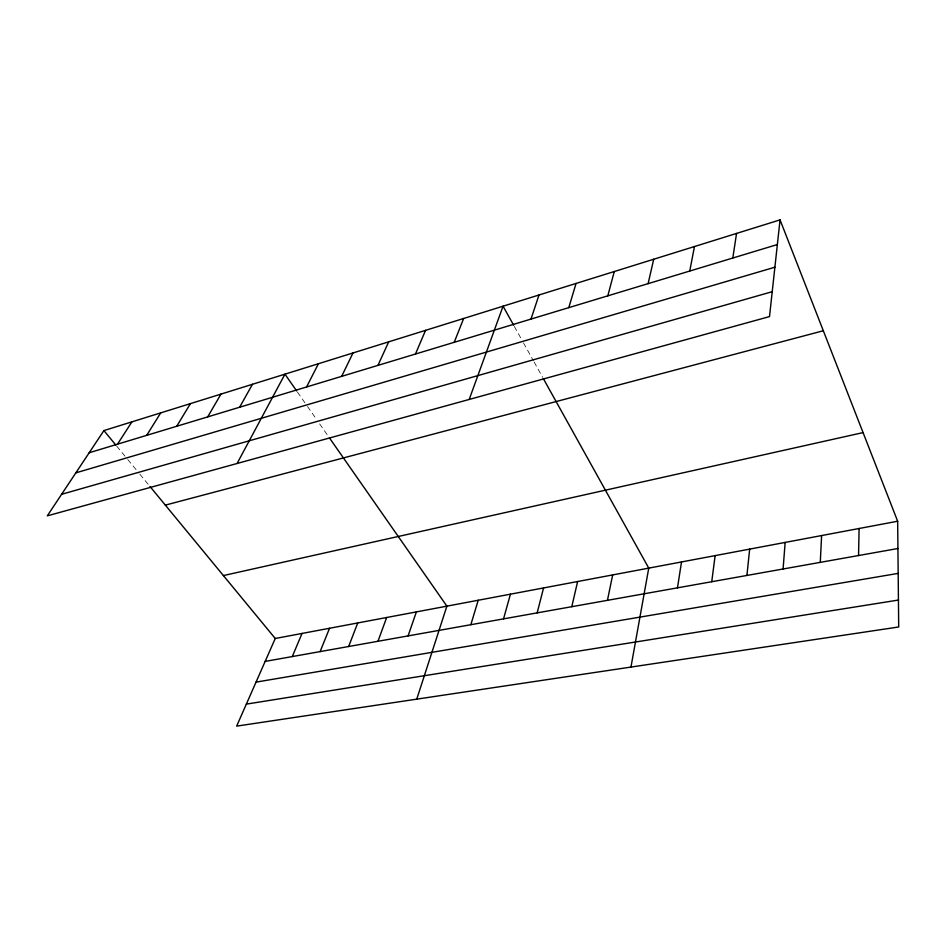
<?xml version="1.0" encoding="UTF-8"?>
<svg xmlns="http://www.w3.org/2000/svg" width="946" height="946" viewBox="0 0 946 946"><rect width="100%" height="100%" fill="white"/><g stroke="black" fill="none" stroke-linecap="round" stroke-linejoin="round"><path stroke-width="0.71" stroke-dasharray="4.73 3.55" d="M116.736 446.157L124.978 456.161M127.781 459.543L138.944 473.095M139.878 474.23L149.078 485.393M297.517 392.176L305.061 402.984M307.497 406.473L316.425 419.267M319.665 423.914L328.64 436.768M514.328 326.441L521.364 339.106M523.493 342.913L533.39 360.71M534.1 361.975L542.602 377.277"/><path stroke-width="1.42" d="M858.554 555.539L859.098 528.507M820.288 562.362L821.613 535.566M783.087 568.995L785.156 542.436M746.914 575.452L749.67 549.118M780.048 219.874L769.512 316.591L47.3 515.854L103.906 430.584L780.048 219.874L897.659 521.234L898.7 626.973L236.654 726.126L275.251 638.491L897.659 521.234M711.735 581.731L715.141 555.621M732.807 258.022L736.544 233.437M677.478 587.844L681.51 561.959M630.958 667.072L648.755 568.12L543.311 378.554M689.752 271.041L694.459 246.551M607.438 600.332L612.677 574.92M648.105 283.646L653.721 259.239M571.798 606.693L577.628 581.53M537.174 612.866L543.56 587.939M607.805 295.838L614.273 271.537M503.544 618.873L510.438 594.183M568.783 307.639L576.055 283.445M470.836 624.703L478.227 600.249M416.748 699.153L446.89 606.15L329.468 437.951M530.99 319.074L538.995 294.998M408.093 635.901L416.37 611.896M469.204 399.449L503.059 306.197L513.631 325.176M377.974 641.282L386.666 617.502M348.66 646.508L357.73 622.953M454.222 342.298L463.658 318.471M320.103 651.605L329.539 628.262M292.279 656.571L302.046 633.442M415.448 354.041L425.558 330.343M377.951 365.381L388.688 341.837M341.672 376.354L353 352.953M306.563 386.973L318.435 363.725M237.091 463.493L284.947 374.167L296.677 390.982M239.634 407.229L252.464 384.289M207.694 416.89L220.974 394.104M176.736 426.256L190.406 403.623M146.689 435.349L160.725 412.87M117.517 444.171L131.908 421.857M89.196 452.744L777.364 244.541M75.846 472.858L774.892 267.21M61.608 494.297L772.232 291.687M165.349 505.129L823.316 330.757M223.398 575.57L863.059 432.594M265.164 661.408L897.931 548.503M256.035 682.125L898.168 573.394M246.35 704.12L898.44 600.048M103.906 430.584L115.814 445.046M149.976 486.481L275.251 638.491"/></g></svg>
